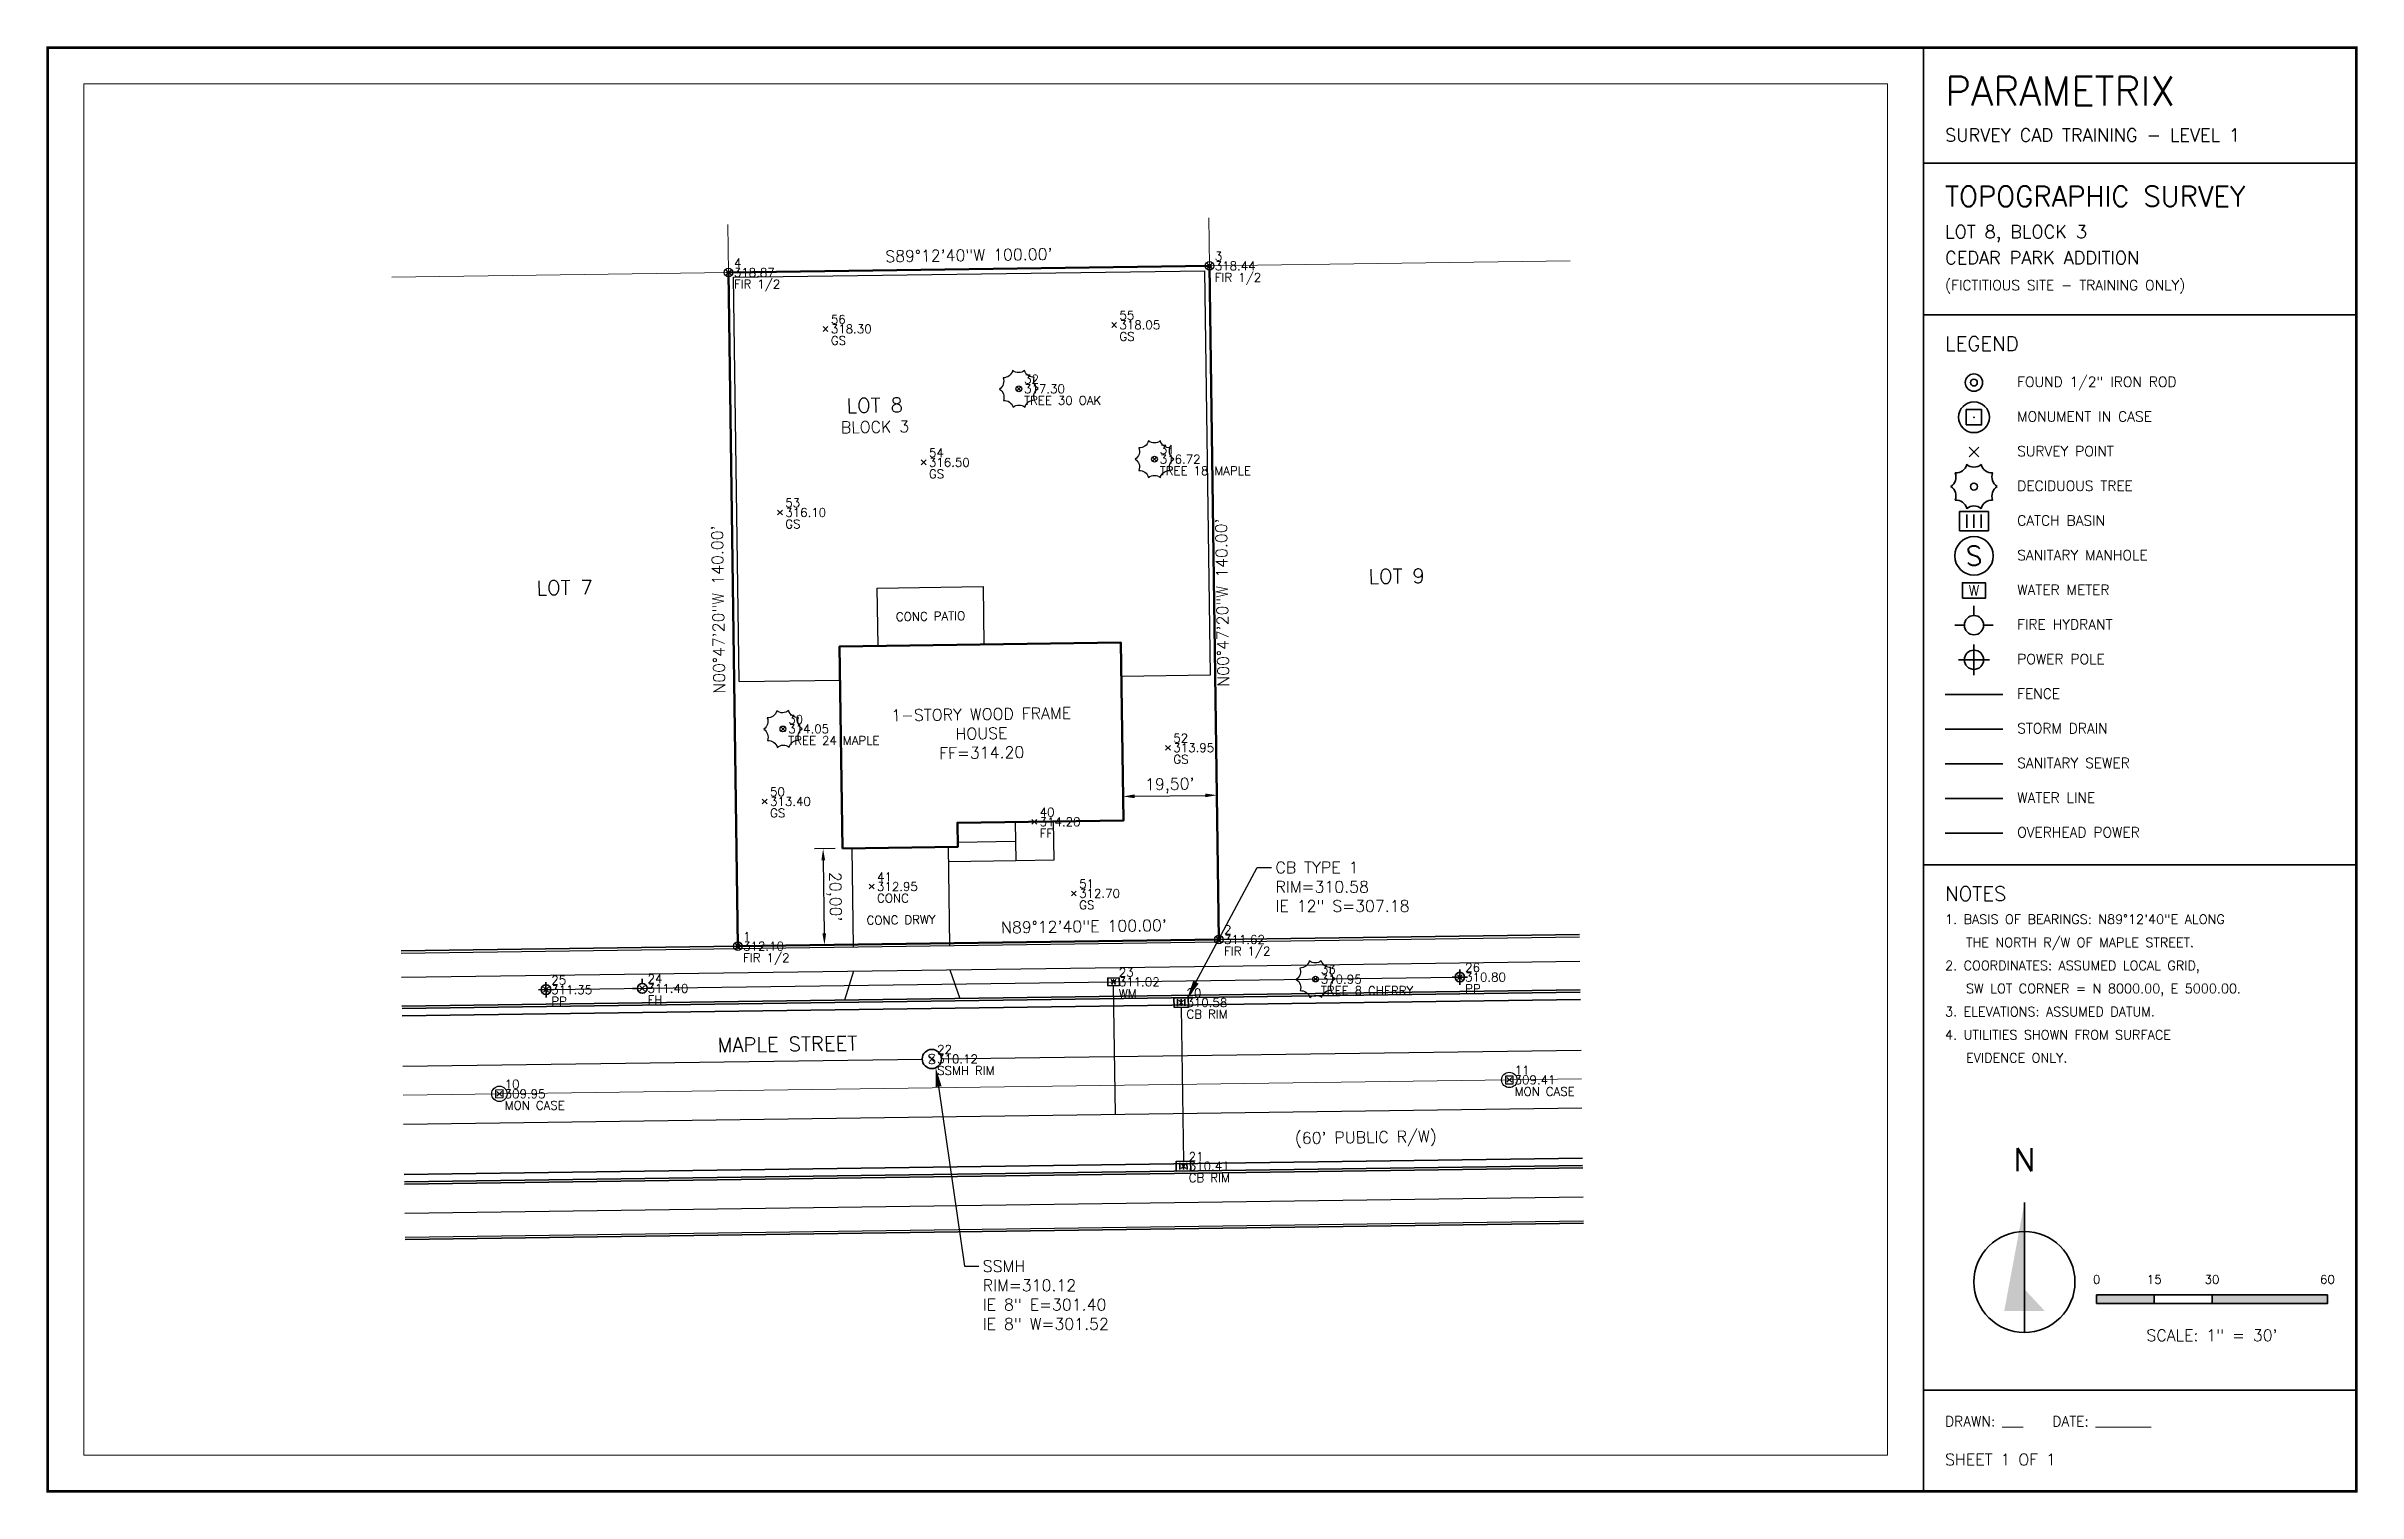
# Paper-space layout 'TOPO SHEET' of a CAD drawing. Header units: feet, sheet in inches. Extents: x 0.5 to 16.5, y 0.5 to 10.5.
# The model-space entities are those that its viewports show. They can reach past a viewport. Long polylines and large blocks are cut down to what shows.
import ezdxf
from ezdxf import colors
from ezdxf.entities.mleader import LeaderData, LeaderLine
from ezdxf.enums import TextEntityAlignment as Align
from ezdxf.math import Vec2, Vec3

# ---------------------------------------------------------------- set-up
doc = ezdxf.new("R2010")
doc.units = ezdxf.units.FT
doc.header["$LTSCALE"] = 30
doc.header["$MEASUREMENT"] = 0
doc.linetypes.add('CENTER2', pattern=[1.125, 0.75, -0.125, 0.125, -0.125])
doc.linetypes.add('DASHED2', pattern=[0.375, 0.25, -0.125])
doc.layers.add('G-ANNO-VPRT', color=8, linetype='Continuous', lineweight=13, plot=False)
for name, color, linetype, lineweight in [('V-ANNO-DIMS', 7, 'Continuous', 18), ('V-ANNO-TEXT', 7, 'Continuous', 25), ('V-ANNO-TTLB', 7, 'Continuous', 35), ('V-BLDG-OTLN', 30, 'Continuous', 50), ('V-CTRL-MONU', 1, 'Continuous', 25), ('V-NODE', 140, 'Continuous', 13), ('V-POWR-OVHD', 212, 'OVERHEAD', 25), ('V-POWR-POLE', 212, 'Continuous', 35), ('V-PROP-ADJN', 8, 'DASHED2', 18), ('V-PROP-CNTR', 2, 'CENTER2', 18), ('V-PROP-LINE', 6, 'Continuous', 50), ('V-PROP-RWAY', 6, 'Continuous', 35), ('V-PROP-TEXT', 7, 'Continuous', 25), ('V-ROAD-CURB', 4, 'Continuous', 35), ('V-ROAD-SWLK', 51, 'Continuous', 25), ('V-SITE-CONC', 51, 'Continuous', 25), ('V-SITE-FENC', 32, 'FENCE', 25), ('V-SITE-VEGE', 3, 'Continuous', 25), ('V-SSWR-PIPE', 34, 'SANITARY', 25), ('V-SSWR-STRC', 34, 'Continuous', 35), ('V-STRM-PIPE', 150, 'STORM', 25), ('V-STRM-STRC', 150, 'Continuous', 35), ('V-WATR-PIPE', 5, 'WATER', 25), ('V-WATR-STRC', 5, 'Continuous', 35)]:
    doc.layers.add(name, color=color, linetype=linetype, lineweight=lineweight)
doc.styles.get("Standard").update_dxf_attribs({"font": 'romans.shx'})
doc.styles.add('SURVEY', font='romans.shx')
doc.linetypes.add('FENCE', pattern='A,0.4,-0.06,["X",Standard,S=0.06,R=0,X=-0.04,Y=-0.03],-0.07', length=0.53)
doc.linetypes.add('OVERHEAD', pattern='A,0.4,-0.06,["OHP",Standard,S=0.06,R=0,X=-0.04,Y=-0.03],-0.17', length=0.63)
doc.linetypes.add('SANITARY', pattern='A,0.4,-0.06,["SS",Standard,S=0.06,R=0,X=-0.04,Y=-0.03],-0.12', length=0.58)
doc.linetypes.add('STORM', pattern='A,0.4,-0.06,["SD",Standard,S=0.06,R=0,X=-0.04,Y=-0.03],-0.12', length=0.58)
doc.linetypes.add('WATER', pattern='A,0.4,-0.06,["W",Standard,S=0.06,R=0,X=-0.04,Y=-0.03],-0.07', length=0.53)
doc.dimstyles.new('SRV-30', dxfattribs={"dimscale": 30, "dimtxt": 0.08, "dimasz": 0.08, "dimexe": 0.06, "dimexo": 0.05, "dimgap": 0.03, "dimtad": 1, "dimzin": 0, "dimtxsty": 'SURVEY', "dimcen": 2.5, "dimclrd": 256, "dimclre": 256, "dimclrt": 256, "dimazin": 3, "dimtfac": 1, "dimtmove": 0, "dimatfit": 3})
doc.mleader_styles.duplicate_entry("Standard", 'SRV-30')

# ---------------------------------------------------------------- blocks, each defined once
blk = doc.blocks.new('FIR')
for radius in [0.9, 0.35]:
    blk.add_circle((0, 0), radius)
blk = doc.blocks.new('MON-CASE')
blk.add_lwpolyline([(-0.8, -0.8), (0.8, -0.8), (0.8, 0.8), (-0.8, 0.8)], close=True)
blk.add_circle((0, 0), 1.6)
blk.add_point((0, 0))
blk = doc.blocks.new('SRV-PT')
for p, q in [((-0.5, -0.5), (0.5, 0.5)), ((-0.5, 0.5), (0.5, -0.5))]:
    blk.add_line(p, q)
blk.add_point((0, 0))
at = {"style": 'SURVEY'}
for tag, p in [('PNT', (1.1, 1.1)), ('ELEV', (1.1, -0.9)), ('DESC', (1.1, -3.3))]:
    blk.add_attdef(tag, p, '', height=1.8, dxfattribs=at)
blk = doc.blocks.new('TREE-DECID')
blk.add_lwpolyline([(4, 0, -0.35), (3.24, 2.35, -0.35), (1.24, 3.8, -0.35), (-1.24, 3.8, -0.35), (-3.24, 2.35, -0.35), (-4, 0, -0.35), (-3.24, -2.35, -0.35), (-1.24, -3.8, -0.35), (1.24, -3.8, -0.35), (3.24, -2.35, -0.35)], format="xyb", close=True)
blk.add_circle((0, 0), 0.6)
blk = doc.blocks.new('CB')
for p, q in [((-0.75, -0.7), (-0.75, 0.7)), ((0, -0.7), (0, 0.7)), ((0.75, -0.7), (0.75, 0.7))]:
    blk.add_line(p, q)
blk.add_lwpolyline([(-1.5, -1), (1.5, -1), (1.5, 1), (-1.5, 1)], close=True)
blk = doc.blocks.new('SSMH')
blk.add_circle((0, 0), 2)
at = {"style": 'SURVEY'}
blk.add_text('S', height=2, dxfattribs=at).set_placement((0, 0), align=Align.MIDDLE_CENTER)
blk = doc.blocks.new('WM')
blk.add_lwpolyline([(-1.2, -0.8), (1.2, -0.8), (1.2, 0.8), (-1.2, 0.8)], close=True)
at = {"style": 'SURVEY'}
blk.add_text('W', height=1.1, dxfattribs=at).set_placement((0, 0), align=Align.MIDDLE_CENTER)
blk = doc.blocks.new('FH')
for p, q in [((-2, 0), (-1, 0)), ((0, 1), (0, 2)), ((1, 0), (2, 0))]:
    blk.add_line(p, q)
blk.add_circle((0, 0), 1)
blk = doc.blocks.new('PP')
for p, q in [((-1.6, 0), (1.6, 0)), ((0, -1.6), (0, 1.6))]:
    blk.add_line(p, q)
blk.add_circle((0, 0), 1)
blk = doc.blocks.new('NORTH')
blk.add_line((0, -0.35), (0, 0.55))
blk.add_circle((0, 0), 0.35)
blk.add_solid([(0, 0.55), (-0.14, -0.2), (0, -0.05), (0.14, -0.2)])
at = {"style": 'SURVEY'}
blk.add_text('N', height=0.16, dxfattribs=at).set_placement((0, 0.72), align=Align.BOTTOM_CENTER)
blk = doc.blocks.new('_CLOSEDFILLED')
at = {"color": 0, "linetype": 'BYBLOCK'}
blk.add_solid([(-1, 0.16), (0, 0), (-1, -0.16)], dxfattribs=at)
blk = doc.blocks.new('*D1')
for p, q in [((5020.22, 8020.28), (5015.92, 8020.22)), ((5017.76, 8017.85), (5017.97, 8002.65)), ((5020.5, 8000.28), (5016.2, 8000.22))]:
    blk.add_line(p, q)
at = {"layer": 'Defpoints'}
for p in [(5017.72, 8020.25), (5021.72, 8020.3), (5022, 8000.3)]:
    blk.add_point(p, dxfattribs=at)
at = {"layer": 'V-ANNO-DIMS', "xscale": 2.4, "yscale": 2.4}
for p, rotation in [((5017.72, 8020.25), 90.78888888888902), ((5018, 8000.25), -89.21111111111098)]:
    blk.add_blockref('_CLOSEDFILLED', p, dxfattribs=dict(at, rotation=rotation))
at = {"layer": 'V-ANNO-DIMS', "insert": (5019.96, 8010.28), "char_height": 2.4, "attachment_point": 5, "rotation": 270.7889, "style": 'SURVEY'}
blk.add_mtext("20,00'", dxfattribs=at)
blk = doc.blocks.new('*D2')
for p, q in [((5080.13, 8027.61), (5080.05, 8032.91)), ((5082.48, 8031.14), (5097.18, 8031.34)), ((5099.63, 8027.87), (5099.55, 8033.17))]:
    blk.add_line(p, q)
at = {"layer": 'Defpoints'}
for p in [(5080.08, 8031.11), (5080.15, 8026.11), (5099.65, 8026.37)]:
    blk.add_point(p, dxfattribs=at)
at = {"layer": 'V-ANNO-DIMS', "xscale": 2.4, "yscale": 2.4}
for p, rotation in [((5080.08, 8031.11), 180.78888888889028), ((5099.58, 8031.37), 0.7888888888902902)]:
    blk.add_blockref('_CLOSEDFILLED', p, dxfattribs=dict(at, rotation=rotation))
at = {"layer": 'V-ANNO-DIMS', "insert": (5089.8, 8033.34), "char_height": 2.4, "attachment_point": 5, "rotation": 0.7889, "style": 'SURVEY'}
blk.add_mtext("19,50'", dxfattribs=at)

msp = doc.modelspace()

# ---------------------------------------------------------------- linework, layer by layer
at = {"layer": 'V-BLDG-OTLN'}
msp.add_lwpolyline([(5021.723, 8020.301), (5045.72, 8020.631), (5045.651, 8025.631), (5080.148, 8026.106), (5079.639, 8063.102), (5021.144, 8062.297)], close=True, dxfattribs=at)
at = {"layer": 'V-POWR-OVHD'}
msp.add_line((4961.121, 7990.964), (5149.103, 7993.552), dxfattribs=at)
at = {"layer": 'V-PROP-ADJN'}
for p, q in [((5098.063, 8141.364), (5097.925, 8151.363)), ((4998.072, 8139.987), (4997.935, 8149.986)), ((5098.063, 8141.364), (5173.056, 8142.396)), ((4928.079, 8139.023), (4998.072, 8139.987))]:
    msp.add_line(p, q, dxfattribs=at)
at = {"layer": 'V-PROP-CNTR'}
msp.add_line((4930.42, 7969.039), (5175.396, 7972.412), dxfattribs=at)
at = {"layer": 'V-PROP-LINE'}
msp.add_lwpolyline([(5000, 8000), (5099.991, 8001.377), (5098.063, 8141.364), (4998.072, 8139.987)], close=True, dxfattribs=at)
at = {"layer": 'V-PROP-RWAY'}
for p, q in [((5099.991, 8001.377), (5174.983, 8002.409)), ((4930.007, 7999.036), (5000, 8000)), ((4930.833, 7939.042), (5175.81, 7942.415))]:
    msp.add_line(p, q, dxfattribs=at)
at = {"layer": 'V-ROAD-CURB'}
for p, q in [((4930.165, 7987.537), (5175.142, 7990.911)), ((4930.172, 7987.037), (5175.149, 7990.411)), ((4930.193, 7985.538), (5175.169, 7988.911)), ((4930.647, 7952.541), (5175.624, 7955.914)), ((4930.668, 7951.041), (5175.644, 7954.414)), ((4930.674, 7950.541), (5175.651, 7953.914))]:
    msp.add_line(p, q, dxfattribs=at)
at = {"layer": 'V-ROAD-SWLK'}
for p, q in [((4930.014, 7998.536), (5174.99, 8001.909)), ((4930.082, 7993.537), (5100.066, 7995.877)), ((5100.066, 7995.877), (5175.059, 7996.91)), ((4930.757, 7944.541), (5175.734, 7947.915)), ((4930.826, 7939.542), (5175.803, 7942.915))]:
    msp.add_line(p, q, dxfattribs=at)
at = {"layer": 'V-SITE-CONC'}
for p, q in [((5028.978, 8074.406), (5050.976, 8074.709)), ((5029.144, 8062.407), (5028.978, 8074.406)), ((5050.976, 8074.709), (5051.141, 8062.71)), ((5045.707, 8021.631), (5057.705, 8021.797)), ((5023.722, 8020.329), (5024.005, 7999.83)), ((5043.72, 8020.604), (5044.003, 8000.106)), ((5043.762, 8017.604), (5057.76, 8017.797)), ((5024.073, 7994.831), (5022.156, 7988.804)), ((5044.072, 7995.106), (5046.154, 7989.134))]:
    msp.add_line(p, q, dxfattribs=at)
msp.add_lwpolyline([(5057.65, 8025.796), (5057.76, 8017.797), (5065.76, 8017.907), (5065.65, 8025.906)], dxfattribs=at)
at = {"layer": 'V-SITE-FENC'}
for p, q in [((4999.086, 8139.001), (5097.077, 8140.35)), ((5000.243, 8055.009), (4999.086, 8139.001)), ((5098.233, 8056.358), (5097.077, 8140.35)), ((5000.243, 8055.009), (5021.241, 8055.298)), ((5079.735, 8056.103), (5098.233, 8056.358))]:
    msp.add_line(p, q, dxfattribs=at)
at = {"layer": 'V-SSWR-PIPE'}
for p, q in [((5042.326, 7976.581), (5175.314, 7978.412)), ((4930.337, 7975.038), (5038.327, 7976.525))]:
    msp.add_line(p, q, dxfattribs=at)
at = {"layer": 'V-STRM-PIPE'}
msp.add_line((5092.184, 7987.268), (5092.625, 7955.271), dxfattribs=at)
at = {"layer": 'V-WATR-PIPE'}
for p, q in [((5078.488, 7965.077), (5078.121, 7991.775)), ((4930.502, 7963.04), (5175.479, 7966.413))]:
    msp.add_line(p, q, dxfattribs=at)

# ---------------------------------------------------------------- block references
at = {"layer": 'V-CTRL-MONU', "rotation": 0.7888888888888889}
for name, p in [('FIR', (5098.063, 8141.364)), ('FIR', (4998.072, 8139.987)), ('FIR', (5099.991, 8001.377)), ('FIR', (5000, 8000)), ('MON-CASE', (5160.398, 7972.206)), ('MON-CASE', (4950.418, 7969.314))]:
    msp.add_blockref(name, p, dxfattribs=at)
at = {"layer": 'V-NODE'}
for p, values in [((4998.072, 8139.987), {'PNT': '4', 'ELEV': '318.87', 'DESC': 'FIR 1/2'}), ((5098.063, 8141.364), {'PNT': '3', 'ELEV': '318.44', 'DESC': 'FIR 1/2'}), ((5078.23, 8129.089), {'PNT': '55', 'ELEV': '318.05', 'DESC': 'GS'}), ((5018.236, 8128.263), {'PNT': '56', 'ELEV': '318.30', 'DESC': 'GS'}), ((5058.411, 8115.815), {'PNT': '32', 'ELEV': '317.30', 'DESC': 'TREE 30 OAK'}), ((5038.619, 8100.541), {'PNT': '54', 'ELEV': '316.50', 'DESC': 'GS'}), ((5086.615, 8101.202), {'PNT': '31', 'ELEV': '316.72', 'DESC': 'TREE 18 MAPLE'}), ((5008.76, 8090.129), {'PNT': '53', 'ELEV': '316.10', 'DESC': 'GS'}), ((5009.379, 8045.133), {'PNT': '30', 'ELEV': '314.05', 'DESC': 'TREE 24 MAPLE'}), ((5089.441, 8041.235), {'PNT': '52', 'ELEV': '313.95', 'DESC': 'GS'}), ((5005.586, 8030.08), {'PNT': '50', 'ELEV': '313.40', 'DESC': 'GS'}), ((5061.65, 8025.851), {'PNT': '40', 'ELEV': '314.20', 'DESC': 'FF'}), ((5027.832, 8012.384), {'PNT': '41', 'ELEV': '312.95', 'DESC': 'CONC'}), ((5069.856, 8010.963), {'PNT': '51', 'ELEV': '312.70', 'DESC': 'GS'}), ((5000, 8000), {'PNT': '1', 'ELEV': '312.10', 'DESC': 'FIR 1/2'}), ((5099.991, 8001.377), {'PNT': '2', 'ELEV': '311.62', 'DESC': 'FIR 1/2'}), ((4960.121, 7990.95), {'PNT': '25', 'ELEV': '311.35', 'DESC': 'PP'}), ((4980.119, 7991.225), {'PNT': '24', 'ELEV': '311.40', 'DESC': 'FH'}), ((5078.11, 7992.575), {'PNT': '23', 'ELEV': '311.02', 'DESC': 'WM'}), ((5120.106, 7993.153), {'PNT': '33', 'ELEV': '310.95', 'DESC': 'TREE 8 CHERRY'}), ((5150.103, 7993.566), {'PNT': '26', 'ELEV': '310.80', 'DESC': 'PP'}), ((5092.17, 7988.268), {'PNT': '20', 'ELEV': '310.58', 'DESC': 'CB RIM'}), ((5040.327, 7976.553), {'PNT': '22', 'ELEV': '310.12', 'DESC': 'SSMH RIM'}), ((5160.398, 7972.206), {'PNT': '11', 'ELEV': '309.41', 'DESC': 'MON CASE'}), ((4950.418, 7969.314), {'PNT': '10', 'ELEV': '309.95', 'DESC': 'MON CASE'}), ((5092.638, 7954.271), {'PNT': '21', 'ELEV': '310.41', 'DESC': 'CB RIM'})]:
    msp.add_blockref('SRV-PT', p, dxfattribs=at).add_auto_attribs(values)
at = {"layer": 'V-POWR-POLE', "rotation": 0.7888888888888889}
for p in [(4960.121, 7990.95), (5150.103, 7993.566)]:
    msp.add_blockref('PP', p, dxfattribs=at)
at = {"layer": 'V-SITE-VEGE', "rotation": 0.7888888888888889}
for p in [(5058.411, 8115.815), (5009.379, 8045.133), (5120.106, 7993.153)]:
    msp.add_blockref('TREE-DECID', p, dxfattribs=at)
at = {"layer": 'V-SITE-VEGE'}
msp.add_blockref('TREE-DECID', (5086.615, 8101.202), dxfattribs=at)
at = {"layer": 'V-SSWR-STRC'}
msp.add_blockref('SSMH', (5040.327, 7976.553), dxfattribs=at)
at = {"layer": 'V-STRM-STRC', "rotation": 0.7888888888888889}
for p in [(5092.17, 7988.268), (5092.638, 7954.271)]:
    msp.add_blockref('CB', p, dxfattribs=at)
at = {"layer": 'V-WATR-STRC', "rotation": 0.7888888888888889}
for name, p in [('FH', (4980.119, 7991.225)), ('WM', (5078.11, 7992.575))]:
    msp.add_blockref(name, p, dxfattribs=at)

# ---------------------------------------------------------------- texts
at = {"layer": 'V-ANNO-TEXT', "style": 'SURVEY'}
for s, height, p in [('CONC PATIO', 1.8, (5040.06, 8068.558)), ('CONC DRWY', 1.8, (5033.928, 8005.468)), ('MAPLE STREET', 3, (5010.281, 7979.64)), ("(60' PUBLIC R/W)", 2.4, (5130.559, 7960.294))]:
    msp.add_text(s, height=height, rotation=0.78889, dxfattribs=at).set_placement(p, align=Align.MIDDLE_CENTER)
at = {"layer": 'V-ANNO-TEXT', "insert": (5050.646, 8044.202), "char_height": 2.4, "width": 40, "attachment_point": 5, "rotation": 0.78889, "style": 'SURVEY'}
msp.add_mtext('1-STORY WOOD FRAME\\PHOUSE\\PFF=314.20', dxfattribs=at)
at = {"layer": 'V-PROP-TEXT', "style": 'SURVEY'}
for s, rotation, p in [('S89°12\'40"W 100.00\'', 0.78889, (5048.054, 8141.675)), ('N00°47\'20"W 140.00\'', 90.78889, (4997.836, 8069.977)), ('N00°47\'20"W 140.00\'', 90.78889, (5102.626, 8071.42)), ('N89°12\'40"E 100.00\'', 0.78889, (5071.977, 8002.191))]:
    msp.add_text(s, height=2.4, rotation=rotation, dxfattribs=at).set_placement(p, align=Align.BOTTOM_CENTER)
for s, height, p in [('LOT 8', 3, (5028.455, 8112.402)), ('BLOCK 3', 2.4, (5028.517, 8107.903)), ('LOT 7', 3, (4963.971, 8074.511)), ('LOT 9', 3, (5136.954, 8076.893))]:
    msp.add_text(s, height=height, rotation=0.78889, dxfattribs=at).set_placement(p, align=Align.MIDDLE_CENTER)

# ---------------------------------------------------------------- dimensions: what is measured, and where the dimension line sits
at = {"layer": 'V-ANNO-DIMS'}
for base, p1, p2, angle, picture, middle in [((5080.079, 8031.106), (5080.148, 8026.106), (5099.646, 8026.374), 0.78889, '*D2', (5089.799, 8033.34)), ((5017.723, 8020.246), (5021.723, 8020.301), (5021.998, 8000.303), 270.78889, '*D1', (5019.96, 8010.276))]:
    dim = msp.add_linear_dim(base=base, p1=p1, p2=p2, angle=angle, dimstyle='SRV-30', dxfattribs=at)
    dim.commit()
    dim.dimension.update_dxf_attribs({"geometry": picture, "text_midpoint": middle})

# ---------------------------------------------------------------- leaders
at = {"layer": 'V-ANNO-TEXT'}
ml = msp.add_multileader_mtext('SRV-30', dxfattribs=at)
ml.set_content('CB TYPE 1\\PRIM=310.58\\PIE 12" S=307.18', style='SURVEY')
ml.set_leader_properties(linetype='ByLayer')
ml.build(insert=Vec2(0, 0))
ml.multileader.update_dxf_attribs({"dogleg_length": 3})
ctx = ml.context
ctx.base_point, ctx.char_height, ctx.landing_gap_size = Vec3(5110.969, 8016.341), 2.4, 0.8
notes = []
notes.append((ctx, [(0, (1, 1, 0), (5107.969, 8016.341), (1, 0), 3, [(0, [(5093.361, 7988.984)], 0, [])])]))
ctx.mtext.insert = Vec3(5111.769, 8017.541)
ml = msp.add_multileader_mtext('SRV-30', dxfattribs=at)
ml.set_content('SSMH\\PRIM=310.12\\PIE 8" E=301.40\\PIE 8" W=301.52', style='SURVEY')
ml.set_leader_properties(linetype='ByLayer')
ml.build(insert=Vec2(0, 0))
ml.multileader.update_dxf_attribs({"dogleg_length": 3})
ctx = ml.context
ctx.base_point, ctx.char_height, ctx.landing_gap_size = Vec3(5050.104, 7933.495), 2.4, 0.8
notes.append((ctx, [(0, (1, 1, 0), (5047.104, 7933.495), (1, 0), 3, [(0, [(5041.151, 7974.764)], 0, [])])]))
ctx.mtext.insert = Vec3(5050.904, 7934.695)
for ctx, leaders in notes:
    for number, flags, end, landing, length, lines in leaders:
        leader = LeaderData()
        leader.index, (leader.has_last_leader_line, leader.has_dogleg_vector, leader.attachment_direction) = number, flags
        leader.last_leader_point, leader.dogleg_vector, leader.dogleg_length = Vec3(end), Vec3(landing), length
        for number, points, colour, breaks in lines:
            line = LeaderLine()
            line.index, line.vertices, line.color, line.breaks = number, Vec3.list(points), colors.encode_raw_color(colour), breaks
            leader.lines.append(line)
        ctx.leaders.append(leader)

psp = doc.layouts.new('TOPO SHEET')

# ---------------------------------------------------------------- linework, layer by layer
at = {"layer": 'V-ANNO-TTLB'}
for p, q in [((13.5, 0.5), (13.5, 10.5)), ((13.5, 9.7), (16.5, 9.7)), ((13.5, 8.65), (16.5, 8.65)), ((13.5, 4.84), (16.5, 4.84)), ((13.5, 1.2), (16.5, 1.2))]:
    psp.add_line(p, q, dxfattribs=at)
at = {"layer": 'V-ANNO-TTLB', "linetype": 'FENCE', "ltscale": 0.033333}
psp.add_line((13.65, 6.02), (14.05, 6.02), dxfattribs=at)
at = {"layer": 'V-ANNO-TTLB', "linetype": 'STORM', "ltscale": 0.033333}
psp.add_line((13.65, 5.78), (14.05, 5.78), dxfattribs=at)
at = {"layer": 'V-ANNO-TTLB', "linetype": 'SANITARY', "ltscale": 0.033333}
psp.add_line((13.65, 5.54), (14.05, 5.54), dxfattribs=at)
at = {"layer": 'V-ANNO-TTLB', "linetype": 'WATER', "ltscale": 0.033333}
psp.add_line((13.65, 5.3), (14.05, 5.3), dxfattribs=at)
at = {"layer": 'V-ANNO-TTLB', "linetype": 'OVERHEAD', "ltscale": 0.033333}
psp.add_line((13.65, 5.06), (14.05, 5.06), dxfattribs=at)
at = {"layer": 'V-ANNO-TTLB', "const_width": 0.02}
psp.add_lwpolyline([(0.5, 0.5), (16.5, 0.5), (16.5, 10.5), (0.5, 10.5)], close=True, dxfattribs=at)
at = {"layer": 'V-ANNO-TTLB'}
for points in [[(14.7, 1.8), (15.1, 1.8), (15.1, 1.86), (14.7, 1.86)], [(15.1, 1.8), (15.5, 1.8), (15.5, 1.86), (15.1, 1.86)], [(15.5, 1.8), (16.3, 1.8), (16.3, 1.86), (15.5, 1.86)]]:
    psp.add_lwpolyline(points, close=True, dxfattribs=at)
for points in [[(14.7, 1.8), (15.1, 1.8), (14.7, 1.86), (15.1, 1.86)], [(15.5, 1.8), (16.3, 1.8), (15.5, 1.86), (16.3, 1.86)]]:
    psp.add_solid(points, dxfattribs=at)

# ---------------------------------------------------------------- block references
for name, p, xscale, yscale in [('FIR', (13.85, 8.18), 0.06666666666666667, 0.06666666666666667), ('MON-CASE', (13.85, 7.94), 0.06666666666666667, 0.06666666666666667), ('SRV-PT', (13.85, 7.7), 0.06666666666666667, 0.06666666666666667), ('TREE-DECID', (13.85, 7.46), 0.04, 0.04), ('CB', (13.85, 7.22), 0.06666666666666667, 0.06666666666666667), ('SSMH', (13.85, 6.98), 0.06666666666666667, 0.06666666666666667), ('WM', (13.85, 6.74), 0.06666666666666667, 0.06666666666666667), ('FH', (13.85, 6.5), 0.06666666666666667, 0.06666666666666667), ('PP', (13.85, 6.26), 0.06666666666666667, 0.06666666666666667)]:
    psp.add_blockref(name, p, dxfattribs=dict(at, xscale=xscale, yscale=yscale))
psp.add_blockref('NORTH', (14.2, 1.95), dxfattribs=at)

# ---------------------------------------------------------------- texts
at = {"layer": 'V-ANNO-TTLB', "style": 'SURVEY'}
for s, height, p in [('PARAMETRIX', 0.2, (13.65, 10.1)), ('SURVEY CAD TRAINING - LEVEL 1', 0.09, (13.65, 9.85)), ('TOPOGRAPHIC SURVEY', 0.14, (13.65, 9.4)), ('LOT 8, BLOCK 3', 0.09, (13.65, 9.18)), ('CEDAR PARK ADDITION', 0.09, (13.65, 9)), ('(FICTITIOUS SITE - TRAINING ONLY)', 0.07, (13.65, 8.82)), ('LEGEND', 0.1, (13.65, 8.4)), ('FOUND 1/2" IRON ROD', 0.07, (14.15, 8.15)), ('MONUMENT IN CASE', 0.07, (14.15, 7.91)), ('SURVEY POINT', 0.07, (14.15, 7.67)), ('DECIDUOUS TREE', 0.07, (14.15, 7.43)), ('CATCH BASIN', 0.07, (14.15, 7.19)), ('SANITARY MANHOLE', 0.07, (14.15, 6.95)), ('WATER METER', 0.07, (14.15, 6.71)), ('FIRE HYDRANT', 0.07, (14.15, 6.47)), ('POWER POLE', 0.07, (14.15, 6.23)), ('FENCE', 0.07, (14.15, 5.99)), ('STORM DRAIN', 0.07, (14.15, 5.75)), ('SANITARY SEWER', 0.07, (14.15, 5.51)), ('WATER LINE', 0.07, (14.15, 5.27)), ('OVERHEAD POWER', 0.07, (14.15, 5.03)), ('NOTES', 0.1, (13.65, 4.59)), ('1. BASIS OF BEARINGS: N89°12\'40"E ALONG', 0.065, (13.65, 4.43)), ('   THE NORTH R/W OF MAPLE STREET.', 0.065, (13.65, 4.27)), ('2. COORDINATES: ASSUMED LOCAL GRID,', 0.065, (13.65, 4.11)), ('   SW LOT CORNER = N 8000.00, E 5000.00.', 0.065, (13.65, 3.95)), ('3. ELEVATIONS: ASSUMED DATUM.', 0.065, (13.65, 3.79)), ('4. UTILITIES SHOWN FROM SURFACE', 0.065, (13.65, 3.63)), ('   EVIDENCE ONLY.', 0.065, (13.65, 3.47)), ('DRAWN: ___   DATE: ________', 0.07, (13.65, 0.95)), ('SHEET 1 OF 1', 0.08, (13.65, 0.68))]:
    psp.add_text(s, height=height, dxfattribs=at).set_placement(p)
for s, p in [('0', (14.7, 1.92)), ('15', (15.1, 1.92)), ('30', (15.5, 1.92)), ('60', (16.3, 1.92))]:
    psp.add_text(s, height=0.06, dxfattribs=at).set_placement(p, align=Align.BOTTOM_CENTER)
psp.add_text('SCALE: 1" = 30\'', height=0.08, dxfattribs=at).set_placement((15.5, 1.62), align=Align.TOP_CENTER)

# ---------------------------------------------------------------- viewports
at = {"layer": 'G-ANNO-VPRT'}
psp.add_viewport(center=(7, 5.5), size=(12.5, 9.5), view_center_point=(5051.499, 8036.713), view_height=285, dxfattribs=at)

doc.saveas('drawing.dxf')
